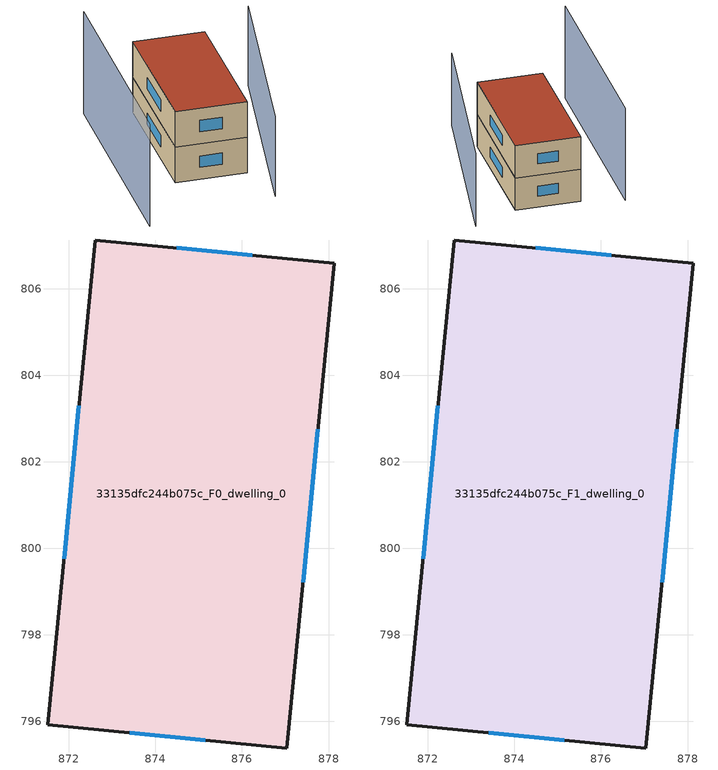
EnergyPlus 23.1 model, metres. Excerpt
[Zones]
33135dfc244b075c_F0_dwelling_0
 floor ground (EU_floor_Construction): 878.13,806.59 877.04,795.39 871.51,795.92 872.6,807.12 z0
 wall outside (EU_wall_Construction): 877.04,795.39 878.13,806.59 872.6,807.12 871.51,795.92 877.04,795.39 z0:3
 window (EU_Window_Construction): 877.41,799.22 877.76,802.75 / 873.41,795.74 875.15,795.57 / 872.23,803.29 871.89,799.76 / 876.24,806.77 874.5,806.94 z1.03:1.97
33135dfc244b075c_F1_dwelling_0
 floor to 33135dfc244b075c_F0_dwelling_0 (EU_floor_Construction): 878.13,806.59 877.04,795.39 871.51,795.92 872.6,807.12 z3
 wall outside (EU_wall_Construction): 877.04,795.39 878.13,806.59 872.6,807.12 871.51,795.92 877.04,795.39 z3:6
 window (EU_Window_Construction): 877.41,799.22 877.76,802.75 / 873.41,795.74 875.15,795.57 / 872.23,803.29 871.89,799.76 / 876.24,806.77 874.5,806.94 z4.03:4.97
 roof outside (EU_roof_Construction): 877.04,795.39 878.13,806.59 872.6,807.12 871.51,795.92 z6
shading: 877.64,791.25 882.11,807.87 z0:6.7; 869.17,808.34 867.32,790.43 z0:8.6
[Building]
EU S2 Campaign: North Axis=0; Terrain=City; Solar Distribution=FullExterior
[Site:Location]
Cape.Town.Intl.AP: Latitude=-33.965; Longitude=18.602; Time Zone=2; Elevation=46
[SizingPeriod:WeatherFileDays]
AnnualSizingPeriod: Begin Month=1; Begin Day of Month=1; End Month=12; End Day of Month=31; Day of Week for Start Day=Monday; Use Weather File Daylight Saving Period=No; Use Weather File Rain and Snow Indicators=No
[MATERIAL]
EU_InternalMass_Material: Roughness=MediumRough; Thickness=0.1; Conductivity=1; Density=1800; Specific Heat=900; Thermal Absorptance=0.9; Solar Absorptance=0.7; Visible Absorptance=0.7
[MATERIAL:NOMASS] Roughness=MediumRough; Thermal Absorptance=0.9; Solar Absorptance=0.7; Visible Absorptance=0.7
Name | Thermal Resistance
EU_wall_NoMass | 0.493876
EU_roof_NoMass | 0.449382
EU_floor_NoMass | 1.25
[WINDOWMATERIAL:SIMPLEGLAZINGSYSTEM]
EU_Window_SimpleGlazing: UFactor=4.4; Solar Heat Gain Coefficient=0.85; Visible Transmittance=0.85
[CONSTRUCTION]
EU_wall_Construction: EU_wall_NoMass
EU_roof_Construction: EU_roof_NoMass
EU_floor_Construction: EU_floor_NoMass
EU_Window_Construction: EU_Window_SimpleGlazing
EU_InternalMass_Construction: EU_InternalMass_Material
[ZONE] Type=1; Multiplier=1; Ceiling Height=autocalculate; Floor Area=autocalculate; Part of Total Floor Area=Yes
Name | Volume
33135dfc244b075c_F0_dwelling_0 | 187.4
33135dfc244b075c_F1_dwelling_0 | 187.401
[INTERNALMASS] Construction=EU_InternalMass_Construction; Surface Area=62.467
Name | Zone or ZoneList
33135dfc244b075c_F0_dwelling_0_EU_InternalMass | 33135dfc244b075c_F0_dwelling_0
33135dfc244b075c_F1_dwelling_0_EU_InternalMass | 33135dfc244b075c_F1_dwelling_0
[OTHEREQUIPMENT] Fuel Type=Electricity; Design Level Calculation Method=Watts/Area; Power per Zone Floor Area=1; Fraction Latent=0; Fraction Radiant=0; Fraction Lost=0; Carbon Dioxide Generation Rate=0; EndUse Subcategory=EU_Step8_InternalGains
Name | Zone or ZoneList or Space or SpaceList | Schedule
EU_Step8_InternalGain_33135dfc244b075c_F0_dwelling_0_f000 | 33135dfc244b075c_F0_dwelling_0 | EU_Step8_GainSchedule_33135dfc244b075c_F0_dwelling_0_f000
EU_Step8_InternalGain_33135dfc244b075c_F1_dwelling_0_f000 | 33135dfc244b075c_F1_dwelling_0 | EU_Step8_GainSchedule_33135dfc244b075c_F1_dwelling_0_f000
[ZONEVENTILATION:DESIGNFLOWRATE] Schedule=EU_AlwaysOn; Design Flow Rate Calculation Method=AirChanges/Hour; Air Changes per Hour=0.64; Ventilation Type=Natural; Fan Pressure Rise=0; Fan Total Efficiency=1; Constant Term Coefficient=1; Temperature Term Coefficient=0; Velocity Term Coefficient=0; Velocity Squared Term Coefficient=0; Minimum Indoor Temperature=-100; Maximum Indoor Temperature=100; Delta Temperature=-100; Minimum Outdoor Temperature=-100; Maximum Outdoor Temperature=100; Maximum Wind Speed=40
Name | Zone or ZoneList or Space or SpaceList
EU_ConstantAir_33135dfc244b075c_F0_dwelling_0 | 33135dfc244b075c_F0_dwelling_0
EU_ConstantAir_33135dfc244b075c_F1_dwelling_0 | 33135dfc244b075c_F1_dwelling_0
[HVACTEMPLATE:THERMOSTAT] Constant Heating Setpoint=20; Constant Cooling Setpoint=50
EU_HeatOnly_33135dfc244b075c_F0_dwelling_0; EU_HeatOnly_33135dfc244b075c_F1_dwelling_0
[HVACTEMPLATE:ZONE:IDEALLOADSAIRSYSTEM] System Availability Schedule=EU_AlwaysOn; Maximum Heating Supply Air Temperature=50; Minimum Cooling Supply Air Temperature=13; Maximum Heating Supply Air Humidity Ratio=0.0156; Minimum Cooling Supply Air Humidity Ratio=0.0077; Heating Limit=NoLimit; Cooling Limit=NoLimit; Heating Availability Schedule=EU_AlwaysOn; Cooling Availability Schedule=EU_CoolingOff; Dehumidification Control Type=ConstantSensibleHeatRatio; Cooling Sensible Heat Ratio=0.7; Dehumidification Setpoint=60; Humidification Control Type=None; Humidification Setpoint=30; Outdoor Air Method=None; Outdoor Air Flow Rate per Person=0.00944; Outdoor Air Flow Rate per Zone Floor Area=0; Outdoor Air Flow Rate per Zone=0; Demand Controlled Ventilation Type=None; Outdoor Air Economizer Type=NoEconomizer; Heat Recovery Type=None; Sensible Heat Recovery Effectiveness=0.7; Latent Heat Recovery Effectiveness=0.65
Name | Template Thermostat
33135dfc244b075c_F0_dwelling_0 | EU_HeatOnly_33135dfc244b075c_F0_dwelling_0
33135dfc244b075c_F1_dwelling_0 | EU_HeatOnly_33135dfc244b075c_F1_dwelling_0
[SIZING:ZONE] Zone Cooling Design Supply Air Temperature Input Method=SupplyAirTemperature; Zone Cooling Design Supply Air Temperature=13; Zone Heating Design Supply Air Temperature Input Method=SupplyAirTemperature; Zone Heating Design Supply Air Temperature=50; Zone Cooling Design Supply Air Humidity Ratio=0.008; Zone Heating Design Supply Air Humidity Ratio=0.008; Cooling Design Air Flow Method=DesignDay; Cooling Design Air Flow Rate=0; Cooling Minimum Air Flow per Zone Floor Area=0.000762; Cooling Minimum Air Flow=0; Cooling Minimum Air Flow Fraction=0.2; Heating Design Air Flow Method=DesignDay; Heating Design Air Flow Rate=0; Heating Maximum Air Flow per Zone Floor Area=0.002032; Heating Maximum Air Flow=0.141576; Heating Maximum Air Flow Fraction=0.3; Account for Dedicated Outdoor Air System=No; Dedicated Outdoor Air System Control Strategy=NeutralSupplyAir; Dedicated Outdoor Air Low Setpoint Temperature for Design=autosize; Dedicated Outdoor Air High Setpoint Temperature for Design=autosize; Zone Load Sizing Method=Sensible Load Only No Latent Load; Zone Latent Cooling Design Supply Air Humidity Ratio Input Method=HumidityRatioDifference; Zone Cooling Design Supply Air Humidity Ratio Difference=0.005; Zone Latent Heating Design Supply Air Humidity Ratio Input Method=HumidityRatioDifference; Zone Humidification Design Supply Air Humidity Ratio Difference=0.005
33135dfc244b075c_F0_dwelling_0; 33135dfc244b075c_F1_dwelling_0
[SCHEDULE:CONSTANT]
Name | Hourly Value
EU_AlwaysOn | 1
EU_CoolingOff | 0
[SCHEDULE:FILE] Column Number=1; Rows to Skip at Top=0; Number of Hours of Data=8760; Column Separator=Comma; Interpolate to Timestep=No; Minutes per Item=60; Adjust Schedule for Daylight Savings=Yes
Name | File
EU_Step8_GainSchedule_33135dfc244b075c_F0_dwelling_0_f000 | ../../schedules/33135dfc244b075c/33135dfc244b075c_F0_dwelling_0_f000_gain.csv
EU_Step8_GainSchedule_33135dfc244b075c_F1_dwelling_0_f000 | ../../schedules/33135dfc244b075c/33135dfc244b075c_F1_dwelling_0_f000_gain.csv
